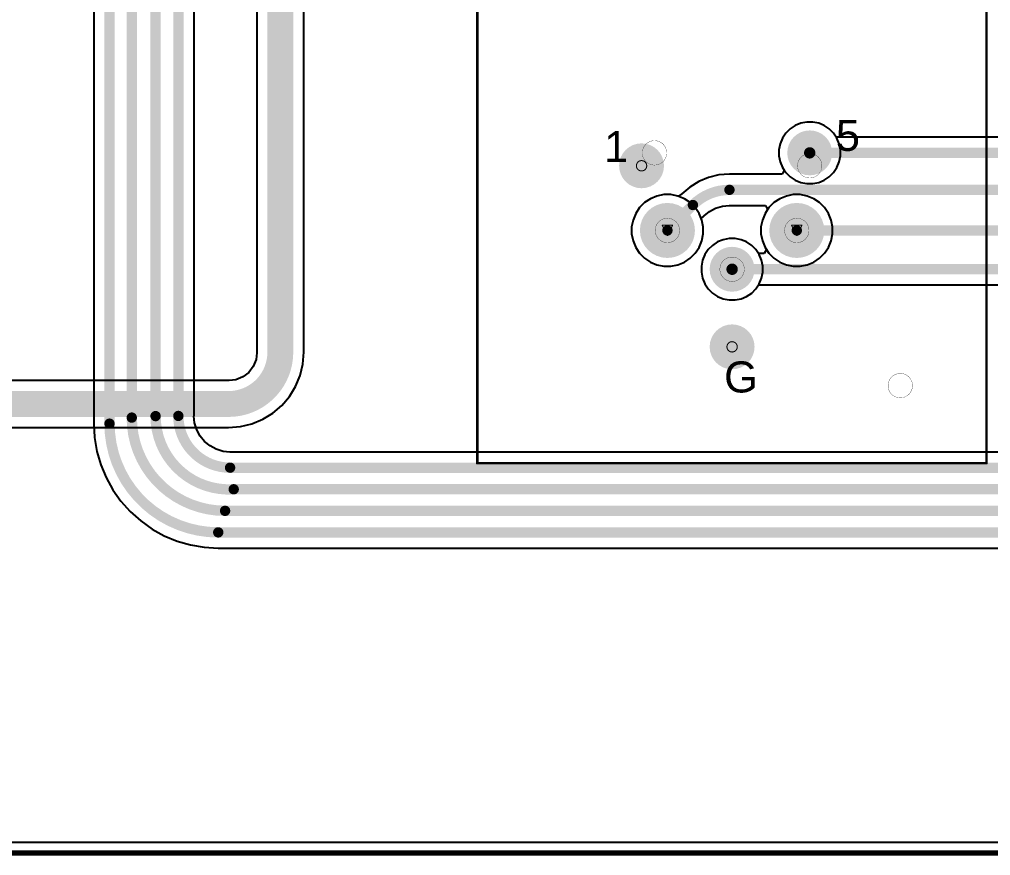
# Model space of a CAD drawing. Header units: inches. Extents: x 0 to 11.4, y 0 to 6.8.
# Drawn here: x 1.872 to 3.749, y -0.005 to 1.611 of the extents above; entities that cross this region are included whole.
import ezdxf

# ---------------------------------------------------------------- set-up
doc = ezdxf.new("R2010")
doc.units = ezdxf.units.IN
doc.header["$MEASUREMENT"] = 0
for name, color, linetype in [('Board Outline', 216, 'Continuous'), ('Bottom Layer', 5, 'Continuous'), ('Bottom Solder', 6, 'Continuous'), ('Dimension', 6, 'Continuous'), ('Drill Drawing', 1, 'Continuous'), ('Multi-Layer', 9, 'Continuous'), ('Pad Holes', 156, 'Continuous'), ('Top Layer', 1, 'Continuous'), ('Top Overlay', 2, 'Continuous'), ('Top Solder', 216, 'Continuous')]:
    doc.layers.add(name, color=color, linetype=linetype)
doc.styles.add('Arial', font='', dxfattribs={"height": 0.2})
doc.styles.get('Arial').set_extended_font_data('Arial')

# ---------------------------------------------------------------- blocks, each defined once
blk = doc.blocks.new('NC5MBV_B_60')
at = {"layer": 'Bottom Layer'}
h = blk.add_hatch(color=5, dxfattribs=at)
edge = h.paths.add_edge_path()
edge.add_arc((0.15, 0.05), 0.0394, 0, 360)
h = blk.add_hatch(color=5, dxfattribs=at)
edge = h.paths.add_edge_path()
edge.add_arc((-0.175, 0.025), 0.0394, 0, 360)
h = blk.add_hatch(color=5, dxfattribs=at)
edge = h.paths.add_edge_path()
edge.add_arc((-0.125, -0.1), 0.0492, 0, 360)
h = blk.add_hatch(color=5, dxfattribs=at)
edge = h.paths.add_edge_path()
edge.add_arc((0.125, -0.1), 0.0492, 0, 360)
h = blk.add_hatch(color=5, dxfattribs=at)
edge = h.paths.add_edge_path()
edge.add_arc((0, -0.175), 0.0394, 0, 360)
h = blk.add_hatch(color=5, dxfattribs=at)
edge = h.paths.add_edge_path()
edge.add_arc((0, -0.325), 0.0394, 0, 360)
at = {"layer": 'Bottom Solder'}
h = blk.add_hatch(color=6, dxfattribs=at)
edge = h.paths.add_edge_path()
edge.add_arc((0.15, 0.05), 0.0434, 0, 360)
h = blk.add_hatch(color=6, dxfattribs=at)
edge = h.paths.add_edge_path()
edge.add_arc((-0.175, 0.025), 0.0434, 0, 360)
h = blk.add_hatch(color=6, dxfattribs=at)
edge = h.paths.add_edge_path()
edge.add_arc((-0.125, -0.1), 0.0532, 0, 360)
h = blk.add_hatch(color=6, dxfattribs=at)
edge = h.paths.add_edge_path()
edge.add_arc((0.125, -0.1), 0.0532, 0, 360)
h = blk.add_hatch(color=6, dxfattribs=at)
edge = h.paths.add_edge_path()
edge.add_arc((0, -0.175), 0.0434, 0, 360)
h = blk.add_hatch(color=6, dxfattribs=at)
edge = h.paths.add_edge_path()
edge.add_arc((0, -0.325), 0.0434, 0, 360)
at = {"layer": 'Multi-Layer'}
h = blk.add_hatch(color=9, dxfattribs=at)
edge = h.paths.add_edge_path()
edge.add_arc((0.15, 0.05), 0.0394, 0, 360)
h = blk.add_hatch(color=9, dxfattribs=at)
edge = h.paths.add_edge_path()
edge.add_arc((-0.175, 0.025), 0.0394, 0, 360)
h = blk.add_hatch(color=9, dxfattribs=at)
edge = h.paths.add_edge_path()
edge.add_arc((-0.125, -0.1), 0.0492, 0, 360)
h = blk.add_hatch(color=9, dxfattribs=at)
edge = h.paths.add_edge_path()
edge.add_arc((0.125, -0.1), 0.0492, 0, 360)
h = blk.add_hatch(color=9, dxfattribs=at)
edge = h.paths.add_edge_path()
edge.add_arc((0, -0.175), 0.0394, 0, 360)
h = blk.add_hatch(color=9, dxfattribs=at)
edge = h.paths.add_edge_path()
edge.add_arc((0, -0.325), 0.0394, 0, 360)
at = {"layer": 'Pad Holes'}
h = blk.add_hatch(color=7, dxfattribs=at)
edge = h.paths.add_edge_path()
edge.add_arc((0.15, 0.05), 0.0236, 0, 360)
h = blk.add_hatch(color=7, dxfattribs=at)
edge = h.paths.add_edge_path()
edge.add_arc((-0.175, 0.025), 0.0236, 0, 360)
h = blk.add_hatch(color=7, dxfattribs=at)
edge = h.paths.add_edge_path()
edge.add_arc((-0.125, -0.1), 0.0315, 0, 360)
h = blk.add_hatch(color=7, dxfattribs=at)
edge = h.paths.add_edge_path()
edge.add_arc((0.125, -0.1), 0.0315, 0, 360)
h = blk.add_hatch(color=7, dxfattribs=at)
edge = h.paths.add_edge_path()
edge.add_arc((0, -0.175), 0.0236, 0, 360)
h = blk.add_hatch(color=7, dxfattribs=at)
edge = h.paths.add_edge_path()
edge.add_arc((0, -0.325), 0.0236, 0, 360)
at = {"layer": 'Top Layer'}
h = blk.add_hatch(color=1, dxfattribs=at)
edge = h.paths.add_edge_path()
edge.add_arc((0.15, 0.05), 0.0394, 0, 360)
h = blk.add_hatch(color=1, dxfattribs=at)
edge = h.paths.add_edge_path()
edge.add_arc((-0.175, 0.025), 0.0394, 0, 360)
h = blk.add_hatch(color=1, dxfattribs=at)
edge = h.paths.add_edge_path()
edge.add_arc((-0.125, -0.1), 0.0492, 0, 360)
h = blk.add_hatch(color=1, dxfattribs=at)
edge = h.paths.add_edge_path()
edge.add_arc((0.125, -0.1), 0.0492, 0, 360)
h = blk.add_hatch(color=1, dxfattribs=at)
edge = h.paths.add_edge_path()
edge.add_arc((0, -0.175), 0.0394, 0, 360)
h = blk.add_hatch(color=1, dxfattribs=at)
edge = h.paths.add_edge_path()
edge.add_arc((0, -0.325), 0.0394, 0, 360)
at = {"layer": 'Top Solder'}
h = blk.add_hatch(color=216, dxfattribs=at)
edge = h.paths.add_edge_path()
edge.add_arc((0.15, 0.05), 0.0434, 0, 360)
h = blk.add_hatch(color=216, dxfattribs=at)
edge = h.paths.add_edge_path()
edge.add_arc((-0.175, 0.025), 0.0434, 0, 360)
h = blk.add_hatch(color=216, dxfattribs=at)
edge = h.paths.add_edge_path()
edge.add_arc((-0.125, -0.1), 0.0532, 0, 360)
h = blk.add_hatch(color=216, dxfattribs=at)
edge = h.paths.add_edge_path()
edge.add_arc((0.125, -0.1), 0.0532, 0, 360)
h = blk.add_hatch(color=216, dxfattribs=at)
edge = h.paths.add_edge_path()
edge.add_arc((0, -0.175), 0.0434, 0, 360)
h = blk.add_hatch(color=216, dxfattribs=at)
edge = h.paths.add_edge_path()
edge.add_arc((0, -0.325), 0.0434, 0, 360)
at = {"layer": 'Top Overlay', "const_width": 0.005}
for points in [[(-0.4926, -0.5499), (-0.4926, 0.4931)], [(-0.4926, 0.4931), (0.4916, 0.4931)], [(0.4916, -0.5499), (0.4916, 0.4931)], [(-0.4926, -0.5499), (0.4916, -0.5499)]]:
    blk.add_lwpolyline(points, dxfattribs=at)
at = {"layer": 'Top Overlay', "const_width": 0.0025}
for points in [[(-0.4938, 0.4931, 1), (-0.4913, 0.4931, 1)], [(-0.4938, 0.4931, 1), (-0.4913, 0.4931, 1)], [(0.4903, 0.4931, 1), (0.4928, 0.4931, 1)], [(0.4903, 0.4931, 1), (0.4928, 0.4931, 1)], [(-0.4938, -0.5499, 1), (-0.4913, -0.5499, 1)], [(-0.4938, -0.5499, 1), (-0.4913, -0.5499, 1)], [(0.4903, -0.5499, 1), (0.4928, -0.5499, 1)], [(0.4903, -0.5499, 1), (0.4928, -0.5499, 1)]]:
    blk.add_lwpolyline(points, format="xyb", close=True, dxfattribs=at)
at = {"layer": 'Top Overlay', "style": 'Arial'}
blk.add_text('5', height=0.06, rotation=360, dxfattribs=at).set_placement((0.2005, 0.0538))
for s, p in [('1', (-0.2475, 0.0321)), ('G', (-0.0155, -0.4132))]:
    blk.add_text(s, height=0.06, dxfattribs=at).set_placement(p)

msp = doc.modelspace()

# ---------------------------------------------------------------- linework, layer by layer
at = {"layer": 'Board Outline', "const_width": 0.01}
msp.add_lwpolyline([(0, 0), (5.7193, 0)], dxfattribs=at)
at = {"layer": 'Bottom Layer'}
for p, q in [((2.2093, 0.8449), (2.2093, 2.8354)), ((2.0157, 2.724), (2.0157, 0.83)), ((3.3819, 1.4106), (3.3711, 1.4062)), ((3.3934, 1.4129), (3.3819, 1.4106)), ((3.4051, 1.4129), (3.3934, 1.4129)), ((3.4165, 1.4106), (3.4051, 1.4129)), ((3.4273, 1.4062), (3.4165, 1.4106)), ((3.3531, 1.3914), (3.3466, 1.3817)), ((3.3614, 1.3997), (3.3531, 1.3914)), ((3.3711, 1.4062), (3.3614, 1.3997)), ((3.4371, 1.3997), (3.4273, 1.4062)), ((3.4453, 1.3914), (3.4371, 1.3997)), ((3.4518, 1.3817), (3.4453, 1.3914)), ((3.3421, 1.3709), (3.3398, 1.3594)), ((3.3466, 1.3817), (3.3421, 1.3709)), ((3.4563, 1.3709), (3.4518, 1.3817)), ((3.4586, 1.3594), (3.4563, 1.3709)), ((3.3398, 1.3594), (3.3398, 1.3477)), ((3.4586, 1.3477), (3.4586, 1.3594)), ((3.3398, 1.3477), (3.3421, 1.3362)), ((3.3421, 1.3362), (3.3466, 1.3254)), ((3.4518, 1.3254), (3.4563, 1.3362)), ((3.4563, 1.3362), (3.4586, 1.3477)), ((3.3466, 1.3254), (3.3531, 1.3157)), ((3.3531, 1.3157), (3.3614, 1.3074)), ((3.4371, 1.3074), (3.4453, 1.3157)), ((3.4453, 1.3157), (3.4518, 1.3254)), ((3.3614, 1.3074), (3.3711, 1.3009)), ((3.3711, 1.3009), (3.3819, 1.2965)), ((3.3819, 1.2965), (3.3934, 1.2942)), ((3.4051, 1.2942), (3.4165, 1.2965)), ((3.4165, 1.2965), (3.4273, 1.3009)), ((3.4273, 1.3009), (3.4371, 1.3074)), ((3.3934, 1.2942), (3.4051, 1.2942)), ((3.0914, 1.2649), (3.0801, 1.2573)), ((3.104, 1.2701), (3.0914, 1.2649)), ((3.1174, 1.2728), (3.104, 1.2701)), ((3.131, 1.2728), (3.1174, 1.2728)), ((3.1444, 1.2701), (3.131, 1.2728)), ((3.157, 1.2649), (3.1444, 1.2701)), ((3.1683, 1.2573), (3.157, 1.2649)), ((3.3414, 1.2649), (3.3301, 1.2573)), ((3.354, 1.2701), (3.3414, 1.2649)), ((3.3674, 1.2728), (3.354, 1.2701)), ((3.381, 1.2728), (3.3674, 1.2728)), ((3.3944, 1.2701), (3.381, 1.2728)), ((3.407, 1.2649), (3.3944, 1.2701)), ((3.4183, 1.2573), (3.407, 1.2649)), ((3.0705, 1.2477), (3.0629, 1.2363)), ((3.0801, 1.2573), (3.0705, 1.2477)), ((3.178, 1.2477), (3.1683, 1.2573)), ((3.1855, 1.2363), (3.178, 1.2477)), ((3.3205, 1.2477), (3.3129, 1.2363)), ((3.3301, 1.2573), (3.3205, 1.2477)), ((3.428, 1.2477), (3.4183, 1.2573)), ((3.4355, 1.2363), (3.428, 1.2477)), ((3.0577, 1.2237), (3.055, 1.2104)), ((3.0629, 1.2363), (3.0577, 1.2237)), ((3.1908, 1.2237), (3.1855, 1.2363)), ((3.1934, 1.2104), (3.1908, 1.2237)), ((3.3077, 1.2237), (3.305, 1.2104)), ((3.3129, 1.2363), (3.3077, 1.2237)), ((3.4408, 1.2237), (3.4355, 1.2363)), ((3.4434, 1.2104), (3.4408, 1.2237)), ((3.055, 1.2104), (3.055, 1.1967)), ((3.1934, 1.1967), (3.1934, 1.2104)), ((3.305, 1.2104), (3.305, 1.1967)), ((3.4434, 1.1967), (3.4434, 1.2104)), ((3.055, 1.1967), (3.0577, 1.1834)), ((3.0577, 1.1834), (3.0629, 1.1708)), ((3.1855, 1.1708), (3.1908, 1.1834)), ((3.1908, 1.1834), (3.1934, 1.1967)), ((3.2319, 1.1856), (3.2211, 1.1812)), ((3.2434, 1.1879), (3.2319, 1.1856)), ((3.2551, 1.1879), (3.2434, 1.1879)), ((3.2665, 1.1856), (3.2551, 1.1879)), ((3.2773, 1.1812), (3.2665, 1.1856)), ((3.305, 1.1967), (3.3077, 1.1834)), ((3.3077, 1.1834), (3.3129, 1.1708)), ((3.4355, 1.1708), (3.4408, 1.1834)), ((3.4408, 1.1834), (3.4434, 1.1967)), ((3.0629, 1.1708), (3.0705, 1.1594)), ((3.178, 1.1594), (3.1855, 1.1708)), ((3.2031, 1.1664), (3.1966, 1.1567)), ((3.2114, 1.1747), (3.2031, 1.1664)), ((3.2211, 1.1812), (3.2114, 1.1747)), ((3.2871, 1.1747), (3.2773, 1.1812)), ((3.2953, 1.1664), (3.2871, 1.1747)), ((3.3018, 1.1567), (3.2953, 1.1664)), ((3.3129, 1.1708), (3.3205, 1.1594)), ((3.428, 1.1594), (3.4355, 1.1708)), ((3.0705, 1.1594), (3.0801, 1.1498)), ((3.0801, 1.1498), (3.0914, 1.1422)), ((3.157, 1.1422), (3.1683, 1.1498)), ((3.1683, 1.1498), (3.178, 1.1594)), ((3.1921, 1.1459), (3.1898, 1.1344)), ((3.1966, 1.1567), (3.1921, 1.1459)), ((3.3063, 1.1459), (3.3018, 1.1567)), ((3.3086, 1.1344), (3.3063, 1.1459)), ((3.3205, 1.1594), (3.3301, 1.1498)), ((3.3301, 1.1498), (3.3414, 1.1422)), ((3.407, 1.1422), (3.4183, 1.1498)), ((3.4183, 1.1498), (3.428, 1.1594)), ((3.0914, 1.1422), (3.104, 1.137)), ((3.104, 1.137), (3.1174, 1.1343)), ((3.1174, 1.1343), (3.131, 1.1343)), ((3.131, 1.1343), (3.1444, 1.137)), ((3.1444, 1.137), (3.157, 1.1422)), ((3.1898, 1.1344), (3.1898, 1.1227)), ((3.3086, 1.1227), (3.3086, 1.1344)), ((3.3414, 1.1422), (3.354, 1.137)), ((3.354, 1.137), (3.3674, 1.1343)), ((3.3674, 1.1343), (3.381, 1.1343)), ((3.381, 1.1343), (3.3944, 1.137)), ((3.3944, 1.137), (3.407, 1.1422)), ((3.1898, 1.1227), (3.1921, 1.1112)), ((3.1921, 1.1112), (3.1966, 1.1004)), ((3.3018, 1.1004), (3.3063, 1.1112)), ((3.3063, 1.1112), (3.3086, 1.1227)), ((3.1966, 1.1004), (3.2031, 1.0907)), ((3.2031, 1.0907), (3.2114, 1.0824)), ((3.2871, 1.0824), (3.2953, 1.0907)), ((3.2953, 1.0907), (3.3018, 1.1004)), ((3.2114, 1.0824), (3.2211, 1.0759)), ((3.2211, 1.0759), (3.2319, 1.0715)), ((3.2319, 1.0715), (3.2434, 1.0692)), ((3.2551, 1.0692), (3.2665, 1.0715)), ((3.2665, 1.0715), (3.2773, 1.0759)), ((3.2773, 1.0759), (3.2871, 1.0824)), ((3.2434, 1.0692), (3.2551, 1.0692)), ((2.2092, 0.8445), (2.2093, 0.8449)), ((2.0157, 0.83), (2.0156, 0.83)), ((2.0156, 0.83), (2.0171, 0.803)), ((2.2105, 0.8313), (2.2092, 0.8445)), ((2.2145, 0.8182), (2.2105, 0.8313)), ((2.2209, 0.8061), (2.2145, 0.8182)), ((2.0171, 0.803), (2.0217, 0.7764)), ((2.2296, 0.7956), (2.2209, 0.8061)), ((2.2402, 0.7869), (2.2296, 0.7956)), ((2.0217, 0.7764), (2.0291, 0.7505)), ((2.2523, 0.7804), (2.2402, 0.7869)), ((2.2654, 0.7764), (2.2523, 0.7804)), ((2.2786, 0.7751), (2.2654, 0.7764)), ((2.279, 0.7752), (2.2786, 0.7751)), ((4.3833, 0.7752), (2.279, 0.7752)), ((2.0291, 0.7505), (2.0394, 0.7256)), ((2.0394, 0.7256), (2.0525, 0.702)), ((2.0525, 0.702), (2.0681, 0.68)), ((2.0681, 0.68), (2.0861, 0.6599)), ((2.0861, 0.6599), (2.1062, 0.6419)), ((2.1062, 0.6419), (2.1282, 0.6263)), ((2.1282, 0.6263), (2.1518, 0.6133)), ((2.1518, 0.6133), (2.1767, 0.6029)), ((2.1767, 0.6029), (2.2026, 0.5955)), ((2.2026, 0.5955), (2.2292, 0.591)), ((2.2292, 0.591), (2.2561, 0.5895)), ((2.2561, 0.5895), (2.2561, 0.5896)), ((2.2561, 0.5896), (2.2561, 0.5896)), ((2.2561, 0.5896), (4.8411, 0.5896)), ((5.6989, 0.0204), (0.0204, 0.0204))]:
    msp.add_line(p, q, dxfattribs=at)
at = {"layer": 'Bottom Layer', "const_width": 0.02}
for points in [[(2.179, 0.8449), (2.179, 2.8354)], [(2.135, 0.8446), (2.135, 2.8107)], [(2.089, 0.8417), (2.089, 2.7653)], [(2.046, 0.83), (2.046, 2.724)], [(2.279, 0.7449), (4.3833, 0.7449)], [(2.286, 0.7031), (4.5359, 0.7031)], [(2.2693, 0.6615), (4.6711, 0.6615)], [(2.2561, 0.6198), (4.8411, 0.6198)]]:
    msp.add_lwpolyline(points, dxfattribs=at)
at = {"layer": 'Bottom Layer', "const_width": 0.01}
for points in [[(2.084, 0.8417, 1), (2.094, 0.8417, 1)], [(2.084, 0.8417, 1), (2.094, 0.8417, 1)], [(2.13, 0.8446, 1), (2.14, 0.8446, 1)], [(2.13, 0.8446, 1), (2.14, 0.8446, 1)], [(2.174, 0.8449, 1), (2.184, 0.8449, 1)], [(2.174, 0.8449, 1), (2.184, 0.8449, 1)], [(2.041, 0.83, 1), (2.051, 0.83, 1)], [(2.041, 0.83, 1), (2.051, 0.83, 1)], [(2.274, 0.7449, 1), (2.284, 0.7449, 1)], [(2.274, 0.7449, 1), (2.284, 0.7449, 1)], [(2.281, 0.7031, 1), (2.291, 0.7031, 1)], [(2.281, 0.7031, 1), (2.291, 0.7031, 1)], [(2.2643, 0.6615, 1), (2.2743, 0.6615, 1)], [(2.2643, 0.6615, 1), (2.2743, 0.6615, 1)], [(2.2511, 0.6198, 1), (2.2611, 0.6198, 1)], [(2.2511, 0.6198, 1), (2.2611, 0.6198, 1)]]:
    msp.add_lwpolyline(points, format="xyb", close=True, dxfattribs=at)
at = {"layer": 'Bottom Layer', "const_width": 0.02}
for points in [[(2.2693, 0.6615, -0.414339), (2.089, 0.8417)], [(2.286, 0.7031, -0.433406), (2.135, 0.8446)], [(2.279, 0.7449, -0.414214), (2.179, 0.8449)], [(2.2561, 0.6198, -0.414214), (2.046, 0.83)]]:
    msp.add_lwpolyline(points, format="xyb", dxfattribs=at)
at = {"layer": 'Dimension'}
for points, const_width in [([(3.1228, 1.3535, 1), (3.0756, 1.3535, 1)], 0.0005), ([(3.0755, 1.3535, 1), (3.0757, 1.3535, 1)], 0.00025), ([(3.1227, 1.3535, 1), (3.123, 1.3535, 1)], 0.00025), ([(3.4228, 1.3285, 1), (3.3756, 1.3285, 1)], 0.0005), ([(3.3755, 1.3285, 1), (3.3757, 1.3285, 1)], 0.00025), ([(3.4227, 1.3285, 1), (3.423, 1.3285, 1)], 0.00025), ([(3.1478, 1.2035, 1), (3.1006, 1.2035, 1)], 0.0005), ([(3.3978, 1.2035, 1), (3.3506, 1.2035, 1)], 0.0005), ([(3.1005, 1.2035, 1), (3.1007, 1.2035, 1)], 0.00025), ([(3.1477, 1.2035, 1), (3.148, 1.2035, 1)], 0.00025), ([(3.3505, 1.2035, 1), (3.3507, 1.2035, 1)], 0.00025), ([(3.3977, 1.2035, 1), (3.398, 1.2035, 1)], 0.00025), ([(3.2728, 1.1285, 1), (3.2256, 1.1285, 1)], 0.0005), ([(3.2255, 1.1285, 1), (3.2257, 1.1285, 1)], 0.00025), ([(3.2727, 1.1285, 1), (3.273, 1.1285, 1)], 0.00025), ([(3.5978, 0.9035, 1), (3.5506, 0.9035, 1)], 0.0005), ([(3.5505, 0.9035, 1), (3.5507, 0.9035, 1)], 0.00025), ([(3.5977, 0.9035, 1), (3.598, 0.9035, 1)], 0.00025)]:
    msp.add_lwpolyline(points, format="xyb", close=True, dxfattribs=dict(at, const_width=const_width))
at = {"layer": 'Dimension', "const_width": 0.0005}
msp.add_lwpolyline([(0, 0), (5.7193, 0)], dxfattribs=at)
at = {"layer": 'Drill Drawing'}
for points, const_width in [([(3.4092, 1.3535, 1), (3.3892, 1.3535, 1)], 0.002), ([(3.3887, 1.3535, 1), (3.3897, 1.3535, 1)], 0.001), ([(3.4087, 1.3535, 1), (3.4097, 1.3535, 1)], 0.001), ([(3.0842, 1.3285, 1), (3.0642, 1.3285, 1)], 0.002), ([(3.0637, 1.3285, 1), (3.0647, 1.3285, 1)], 0.001), ([(3.0837, 1.3285, 1), (3.0847, 1.3285, 1)], 0.001), ([(3.1137, 1.2135, 1), (3.1147, 1.2135, 1)], 0.001), ([(3.1137, 1.2135, 1), (3.1147, 1.2135, 1)], 0.001), ([(3.1337, 1.2135, 1), (3.1347, 1.2135, 1)], 0.001), ([(3.1337, 1.2135, 1), (3.1347, 1.2135, 1)], 0.001), ([(3.3637, 1.2135, 1), (3.3647, 1.2135, 1)], 0.001), ([(3.3637, 1.2135, 1), (3.3647, 1.2135, 1)], 0.001), ([(3.3837, 1.2135, 1), (3.3847, 1.2135, 1)], 0.001), ([(3.3837, 1.2135, 1), (3.3847, 1.2135, 1)], 0.001), ([(3.1237, 1.1935, 1), (3.1247, 1.1935, 1)], 0.001), ([(3.1237, 1.1935, 1), (3.1247, 1.1935, 1)], 0.001), ([(3.3737, 1.1935, 1), (3.3747, 1.1935, 1)], 0.001), ([(3.3737, 1.1935, 1), (3.3747, 1.1935, 1)], 0.001), ([(3.2592, 1.1285, 1), (3.2392, 1.1285, 1)], 0.002), ([(3.2387, 1.1285, 1), (3.2397, 1.1285, 1)], 0.001), ([(3.2587, 1.1285, 1), (3.2597, 1.1285, 1)], 0.001), ([(3.2592, 0.9785, 1), (3.2392, 0.9785, 1)], 0.002), ([(3.2387, 0.9785, 1), (3.2397, 0.9785, 1)], 0.001), ([(3.2587, 0.9785, 1), (3.2597, 0.9785, 1)], 0.001)]:
    msp.add_lwpolyline(points, format="xyb", close=True, dxfattribs=dict(at, const_width=const_width))
at = {"layer": 'Drill Drawing', "const_width": 0.002}
for points in [[(3.1142, 1.2135), (3.1342, 1.2135)], [(3.1142, 1.2135), (3.1242, 1.1935)], [(3.1242, 1.1935), (3.1342, 1.2135)], [(3.3642, 1.2135), (3.3842, 1.2135)], [(3.3642, 1.2135), (3.3742, 1.1935)], [(3.3742, 1.1935), (3.3842, 1.2135)]]:
    msp.add_lwpolyline(points, dxfattribs=at)
at = {"layer": 'Top Layer'}
for p, q in [((2.3307, 1.9953), (2.3307, 0.968)), ((2.4215, 0.968), (2.4215, 1.9953)), ((3.3819, 1.4106), (3.3711, 1.4062)), ((3.3934, 1.4129), (3.3819, 1.4106)), ((3.4051, 1.4129), (3.3934, 1.4129)), ((3.4165, 1.4106), (3.4051, 1.4129)), ((3.4273, 1.4062), (3.4165, 1.4106)), ((3.3531, 1.3914), (3.3466, 1.3817)), ((3.3614, 1.3997), (3.3531, 1.3914)), ((3.3711, 1.4062), (3.3614, 1.3997)), ((3.4371, 1.3997), (3.4273, 1.4062)), ((3.4453, 1.3914), (3.4371, 1.3997)), ((3.4504, 1.3838), (3.4453, 1.3914)), ((3.3421, 1.3709), (3.3398, 1.3594)), ((3.3466, 1.3817), (3.3421, 1.3709)), ((4.548, 1.3838), (3.4504, 1.3838)), ((3.3398, 1.3594), (3.3398, 1.3477)), ((3.3398, 1.3477), (3.3421, 1.3362)), ((3.3421, 1.3362), (3.3466, 1.3254)), ((3.3501, 1.3202), (3.3458, 1.3122)), ((3.3466, 1.3254), (3.3501, 1.3202)), ((3.1849, 1.2982), (3.1674, 1.2875)), ((3.2038, 1.306), (3.1849, 1.2982)), ((3.2237, 1.3108), (3.2038, 1.306)), ((3.2441, 1.3124), (3.2237, 1.3108)), ((3.2441, 1.3122), (3.2441, 1.3124)), ((3.3458, 1.3122), (3.2441, 1.3122)), ((3.1674, 1.2875), (3.1519, 1.2742)), ((3.0914, 1.2649), (3.0801, 1.2573)), ((3.104, 1.2701), (3.0914, 1.2649)), ((3.1174, 1.2728), (3.104, 1.2701)), ((3.131, 1.2728), (3.1174, 1.2728)), ((3.1444, 1.2701), (3.131, 1.2728)), ((3.1458, 1.2695), (3.1444, 1.2701)), ((3.1519, 1.2742), (3.1458, 1.2695)), ((3.1519, 1.2742), (3.1519, 1.2742)), ((3.0705, 1.2477), (3.0629, 1.2363)), ((3.0801, 1.2573), (3.0705, 1.2477)), ((3.195, 1.2316), (3.2053, 1.2401)), ((3.2053, 1.2401), (3.2174, 1.2465)), ((3.2174, 1.2465), (3.2305, 1.2505)), ((3.2305, 1.2505), (3.2437, 1.2518)), ((3.2437, 1.2518), (3.2441, 1.2517)), ((3.2441, 1.2517), (3.3135, 1.2517)), ((3.3178, 1.2437), (3.3129, 1.2363)), ((3.3135, 1.2517), (3.3178, 1.2437)), ((3.0577, 1.2237), (3.055, 1.2104)), ((3.0629, 1.2363), (3.0577, 1.2237)), ((3.1897, 1.2263), (3.1948, 1.2313)), ((3.1908, 1.2237), (3.1897, 1.2263)), ((3.1934, 1.2104), (3.1908, 1.2237)), ((3.1948, 1.2313), (3.195, 1.2316)), ((3.3077, 1.2237), (3.305, 1.2104)), ((3.3129, 1.2363), (3.3077, 1.2237)), ((3.055, 1.2104), (3.055, 1.1967)), ((3.1934, 1.1967), (3.1934, 1.2104)), ((3.305, 1.2104), (3.305, 1.1967)), ((3.055, 1.1967), (3.0577, 1.1834)), ((3.0577, 1.1834), (3.0629, 1.1708)), ((3.1855, 1.1708), (3.1908, 1.1834)), ((3.1908, 1.1834), (3.1934, 1.1967)), ((3.2319, 1.1856), (3.2211, 1.1812)), ((3.2434, 1.1879), (3.2319, 1.1856)), ((3.2551, 1.1879), (3.2434, 1.1879)), ((3.2665, 1.1856), (3.2551, 1.1879)), ((3.2773, 1.1812), (3.2665, 1.1856)), ((3.305, 1.1967), (3.3077, 1.1834)), ((3.3077, 1.1834), (3.3129, 1.1708)), ((3.0629, 1.1708), (3.0705, 1.1594)), ((3.178, 1.1594), (3.1855, 1.1708)), ((3.2031, 1.1664), (3.1966, 1.1567)), ((3.2114, 1.1747), (3.2031, 1.1664)), ((3.2211, 1.1812), (3.2114, 1.1747)), ((3.2871, 1.1747), (3.2773, 1.1812)), ((3.2953, 1.1664), (3.2871, 1.1747)), ((3.3004, 1.1588), (3.2953, 1.1664)), ((3.3155, 1.1668), (3.3112, 1.1588)), ((3.3129, 1.1708), (3.3155, 1.1668)), ((3.0705, 1.1594), (3.0801, 1.1498)), ((3.0801, 1.1498), (3.0914, 1.1422)), ((3.157, 1.1422), (3.1683, 1.1498)), ((3.1683, 1.1498), (3.178, 1.1594)), ((3.1921, 1.1459), (3.1898, 1.1344)), ((3.1966, 1.1567), (3.1921, 1.1459)), ((3.3112, 1.1588), (3.3004, 1.1588)), ((3.0914, 1.1422), (3.104, 1.137)), ((3.104, 1.137), (3.1174, 1.1343)), ((3.1174, 1.1343), (3.131, 1.1343)), ((3.131, 1.1343), (3.1444, 1.137)), ((3.1444, 1.137), (3.157, 1.1422)), ((3.1898, 1.1344), (3.1898, 1.1227)), ((3.1898, 1.1227), (3.1921, 1.1112)), ((3.1921, 1.1112), (3.1966, 1.1004)), ((3.1966, 1.1004), (3.2031, 1.0907)), ((3.2031, 1.0907), (3.2114, 1.0824)), ((3.2871, 1.0824), (3.2953, 1.0907)), ((3.2953, 1.0907), (3.3004, 1.0983)), ((3.3004, 1.0983), (4.698, 1.0983)), ((3.2114, 1.0824), (3.2211, 1.0759)), ((3.2211, 1.0759), (3.2319, 1.0715)), ((3.2319, 1.0715), (3.2434, 1.0692)), ((3.2551, 1.0692), (3.2665, 1.0715)), ((3.2665, 1.0715), (3.2773, 1.0759)), ((3.2773, 1.0759), (3.2871, 1.0824)), ((3.2434, 1.0692), (3.2551, 1.0692)), ((2.3309, 0.9666), (2.3292, 0.9538)), ((2.3307, 0.968), (2.3309, 0.9666)), ((2.4198, 0.9452), (2.4215, 0.968)), ((2.4215, 0.968), (2.4215, 0.968)), ((2.3237, 0.9405), (2.315, 0.9291)), ((2.3292, 0.9538), (2.3237, 0.9405)), ((2.4144, 0.9231), (2.4198, 0.9452)), ((2.3036, 0.9204), (2.2903, 0.9149)), ((2.315, 0.9291), (2.3036, 0.9204)), ((2.4057, 0.902), (2.4144, 0.9231)), ((2.2761, 0.9134), (0.7475, 0.9134)), ((2.2775, 0.9132), (2.2761, 0.9134)), ((2.2903, 0.9149), (2.2775, 0.9132)), ((2.3938, 0.8825), (2.4057, 0.902)), ((2.3789, 0.8652), (2.3938, 0.8825)), ((2.3616, 0.8503), (2.3789, 0.8652)), ((2.3421, 0.8384), (2.3616, 0.8503)), ((2.2989, 0.8243), (2.321, 0.8297)), ((2.321, 0.8297), (2.3421, 0.8384)), ((0.7395, 0.8226), (2.2761, 0.8226)), ((2.2761, 0.8226), (2.2989, 0.8243)), ((2.2761, 0.8226), (2.2761, 0.8226)), ((5.6989, 0.0204), (0.0204, 0.0204))]:
    msp.add_line(p, q, dxfattribs=at)
for points, const_width in [([(2.3761, 0.968), (2.3761, 1.9953)], 0.05), ([(3.3992, 1.3535), (4.5992, 1.3535)], 0.02), ([(3.2441, 1.282), (4.7543, 1.282)], 0.02), ([(3.1242, 1.2035), (3.1734, 1.2527)], 0.02), ([(3.3742, 1.2035), (4.6242, 1.2035)], 0.02), ([(3.2492, 1.1285), (4.7492, 1.1285)], 0.02), ([(0.7395, 0.868), (2.2761, 0.868)], 0.05)]:
    msp.add_lwpolyline(points, dxfattribs=dict(at, const_width=const_width))
for points, const_width in [([(3.3942, 1.3535, 1), (3.4042, 1.3535, 1)], 0.01), ([(3.2391, 1.282, 1), (3.2491, 1.282, 1)], 0.01), ([(3.2391, 1.282, 1), (3.2491, 1.282, 1)], 0.01), ([(3.1684, 1.2527, 1), (3.1784, 1.2527, 1)], 0.01), ([(3.1684, 1.2527, 1), (3.1784, 1.2527, 1)], 0.01), ([(3.1192, 1.2035, 1), (3.1292, 1.2035, 1)], 0.01), ([(3.3692, 1.2035, 1), (3.3792, 1.2035, 1)], 0.01), ([(3.2442, 1.1285, 1), (3.2542, 1.1285, 1)], 0.01), ([(2.3636, 0.968, 1), (2.3886, 0.968, 1)], 0.025), ([(2.3636, 0.968, 1), (2.3886, 0.968, 1)], 0.025), ([(2.2636, 0.868, 1), (2.2886, 0.868, 1)], 0.025), ([(2.2636, 0.868, 1), (2.2886, 0.868, 1)], 0.025)]:
    msp.add_lwpolyline(points, format="xyb", close=True, dxfattribs=dict(at, const_width=const_width))
for points, const_width in [([(3.1734, 1.2527, -0.198912), (3.2441, 1.282)], 0.02), ([(2.3761, 0.968, -0.414214), (2.2761, 0.868)], 0.05)]:
    msp.add_lwpolyline(points, format="xyb", dxfattribs=dict(at, const_width=const_width))

# ---------------------------------------------------------------- block references
msp.add_blockref('NC5MBV_B_60', (3.2492, 1.3035))

doc.saveas('drawing.dxf')
